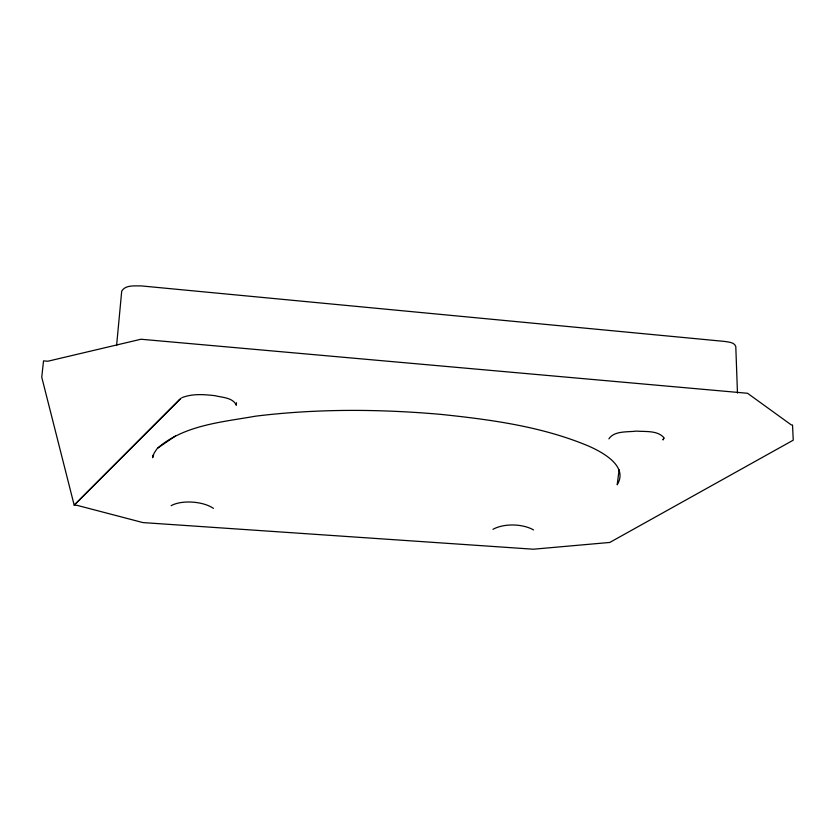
<?xml version="1.0" encoding="UTF-8"?>
<svg xmlns="http://www.w3.org/2000/svg" width="835" height="835" viewBox="0 0 835 835"><rect width="100%" height="100%" fill="white"/><g stroke="black" fill="none" stroke-linecap="round" stroke-linejoin="round"><path stroke-width="1.25" d="M236.482 402.7L236.305 405.299C233.205 397.533 221.985 397.512 214.919 395.675C204.095 394.444 192.52 393.525 182.155 397.585M152.857 455.232L152.648 457.726L154.057 453.217L157.011 448.75M492.974 529.307C504.037 523.232 522.553 523.649 533.534 529.922M116.597 345.533L121.712 291.164C125.333 284.683 134.957 286.05 141.313 285.914L724.498 341.411C728.277 342.162 734.539 342.089 735.792 346.588L737.472 393.087M608.892 438.855C614.341 430.568 627.544 432.269 636.385 431.1C645.319 431.872 657.406 430.223 663.825 437.592M619.121 469.74L617.19 484.77C628.588 466.327 602.849 452.413 588.999 446.245C542.239 426.518 491.304 419.681 441.193 414.411C379.424 408.962 317.018 408.597 255.406 416.195C222.079 422.145 184.253 424.984 157.648 448.124L175.548 435.901M171.144 505.686C181.842 499.674 203.354 501.313 213.416 508.379M179.4 399.934L179.849 399.224L74.179 505.154L41.75 377.201L43.535 360.866L47.814 361.231L140.979 339.24L747.544 393.275L791.288 424.911L792.53 425.025L793.25 440.17L609.78 542.447L533.367 549.211L142.942 522.585L77.164 505.363L74.179 505.154L181.237 398.107M663.877 438.166L663.053 439.763L663.877 438.166"/></g></svg>
